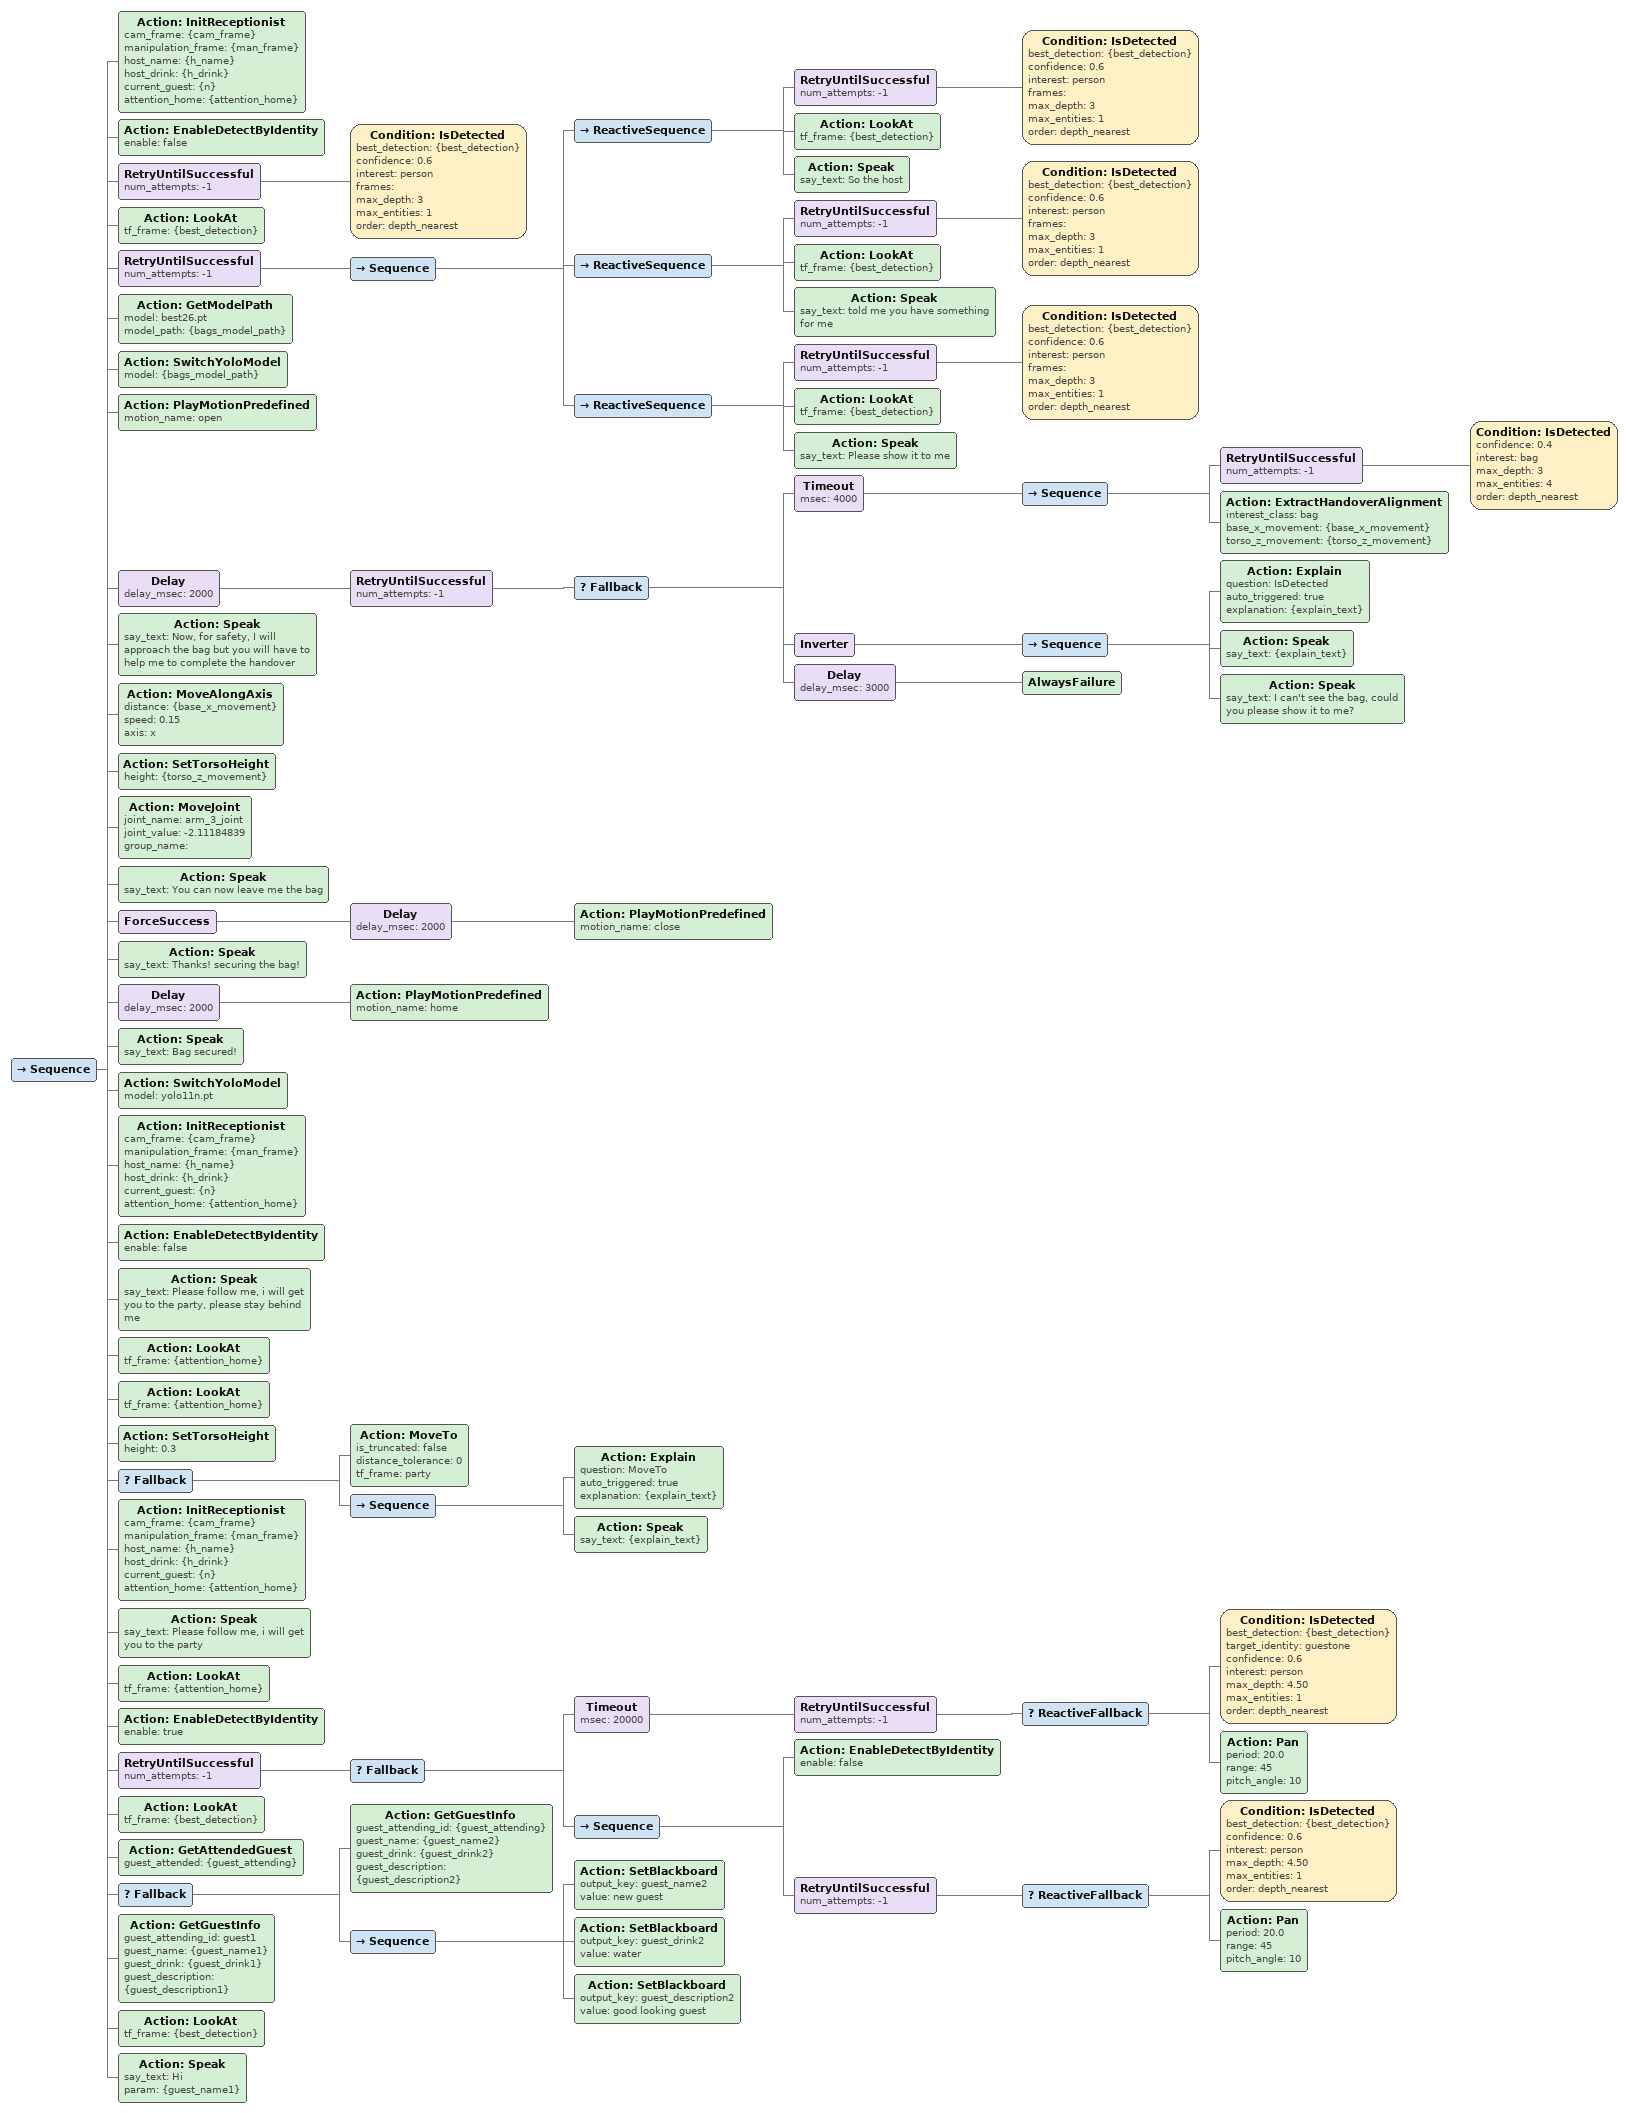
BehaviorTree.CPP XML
<Sequence>
    <!-- Ask second guest for bag -->
    <Action ID="InitReceptionist" cam_frame="{cam_frame}" manipulation_frame="{man_frame}" host_name="{h_name}" host_drink="{h_drink}" current_guest="{n}" attention_home="{attention_home}"/>
    <Action ID="EnableDetectByIdentity" enable="false"/>

    <RetryUntilSuccessful num_attempts="-1">
        <Condition ID="IsDetected" best_detection="{best_detection}" confidence="0.6" interest="person" frames="" max_depth="3" max_entities="1" order="depth_nearest"/>
    </RetryUntilSuccessful>
    <Action ID="LookAt" tf_frame="{best_detection}"/>
    <RetryUntilSuccessful num_attempts="-1">
        <Sequence>
            <ReactiveSequence>
                <RetryUntilSuccessful num_attempts="-1">
                    <Condition ID="IsDetected" best_detection="{best_detection}" confidence="0.6" interest="person" frames="" max_depth="3" max_entities="1" order="depth_nearest"/>
                </RetryUntilSuccessful>
                <Action ID="LookAt" tf_frame="{best_detection}"/>
                <Action ID="Speak" say_text="So the host"/>
            </ReactiveSequence>
            <ReactiveSequence>
                <RetryUntilSuccessful num_attempts="-1">
                    <Condition ID="IsDetected" best_detection="{best_detection}" confidence="0.6" interest="person" frames="" max_depth="3" max_entities="1" order="depth_nearest"/>
                </RetryUntilSuccessful>
                <Action ID="LookAt" tf_frame="{best_detection}"/>
                <Action ID="Speak" say_text="told me you have something for me"/>
            </ReactiveSequence>

            <ReactiveSequence>
                <RetryUntilSuccessful num_attempts="-1">
                    <Condition ID="IsDetected" best_detection="{best_detection}" confidence="0.6" interest="person" frames="" max_depth="3" max_entities="1" order="depth_nearest"/>
                </RetryUntilSuccessful>
                <Action ID="LookAt" tf_frame="{best_detection}"/>
                <Action ID="Speak" say_text="Please show it to me"/>
            </ReactiveSequence>
        </Sequence>
    </RetryUntilSuccessful>

    <Action ID="GetModelPath" model="best26.pt" model_path="{bags_model_path}"/>
    <Action ID="SwitchYoloModel" model="{bags_model_path}"/>  <!--if uncomment then change cup to bag in the IsDetected node -->
    <Action ID="PlayMotionPredefined" motion_name="open"/>

    <Delay delay_msec="2000">
        <RetryUntilSuccessful num_attempts="-1">
            <Fallback>
                <Timeout msec="4000">
                    <Sequence>
                        <RetryUntilSuccessful num_attempts="-1">
                            <Condition ID="IsDetected" confidence="0.4" interest="bag" max_depth="3" max_entities="4" order="depth_nearest"/>
                        </RetryUntilSuccessful>
                        <Action ID="ExtractHandoverAlignment" interest_class="bag" base_x_movement="{base_x_movement}" torso_z_movement="{torso_z_movement}"/>
                    </Sequence>
                </Timeout>
                <Inverter>
                    <Sequence>
                        <Action ID="Explain" question="IsDetected" auto_triggered="true" explanation="{explain_text}"/>
                        <Action ID="Speak" say_text="{explain_text}"/>
                        <Action ID="Speak" say_text="I can't see the bag, could you please show it to me?"/>
                    </Sequence>
                </Inverter>
                <Delay delay_msec="3000">
                    <AlwaysFailure/>
                </Delay>
            </Fallback>
        </RetryUntilSuccessful>
    </Delay>
    <Action ID="Speak" say_text="Now, for safety, I will approach the bag but you will have to help me to complete the handover"/>

    <Action ID="MoveAlongAxis" distance="{base_x_movement}" speed="0.15" axis="x"/>
    <Action ID="SetTorsoHeight" height="{torso_z_movement}"/>
    <Action ID="MoveJoint" joint_name="arm_3_joint" joint_value="-2.11184839" group_name=""/>
    <Action ID="Speak" say_text="You can now leave me the bag"/>
    <ForceSuccess>
        <Delay delay_msec="2000">
            <Action ID="PlayMotionPredefined" motion_name="close"/>
        </Delay>
    </ForceSuccess>
    <Action ID="Speak" say_text="Thanks! securing the bag!"/>
    <Delay delay_msec="2000">
        <Action ID="PlayMotionPredefined" motion_name="home"/>
    </Delay>
    <Action ID="Speak" say_text="Bag secured!"/>
    <Action ID="SwitchYoloModel" model="yolo11n.pt"/>  <!--if uncomment then change cup to bag in the IsDetected node -->

    <!-- CHECK THE JOINT VALUE -->
    <!-- Invite second guest to party -->
    <Action ID="InitReceptionist" cam_frame="{cam_frame}" manipulation_frame="{man_frame}" host_name="{h_name}" host_drink="{h_drink}" current_guest="{n}" attention_home="{attention_home}"/>
    <Action ID="EnableDetectByIdentity" enable="false"/>
    <Action ID="Speak" say_text="Please follow me, i will get you to the  party, please stay behind me"/>
    <Action ID="LookAt" tf_frame="{attention_home}"/>
    <Action ID="LookAt" tf_frame="{attention_home}"/>
    <Action ID="SetTorsoHeight" height="0.3"/>
    <Fallback>
        <Action ID="MoveTo" is_truncated="false" distance_tolerance="0" tf_frame="party"/>
        <Sequence>
            <Action ID="Explain" question="MoveTo" auto_triggered="true" explanation="{explain_text}"/>
            <Action ID="Speak" say_text="{explain_text}"/>
        </Sequence>
    </Fallback>
    <!-- Introduce second guest -->
    <Action ID="InitReceptionist" cam_frame="{cam_frame}" manipulation_frame="{man_frame}" host_name="{h_name}" host_drink="{h_drink}" current_guest="{n}" attention_home="{attention_home}"/>
    <Action ID="Speak" say_text="Please follow me, i will get you to the  party"/>
    <Action ID="LookAt" tf_frame="{attention_home}"/>
    <Action ID="EnableDetectByIdentity" enable="true"/>
    <RetryUntilSuccessful num_attempts="-1">
        <Fallback>
            <Timeout msec="20000">
                <RetryUntilSuccessful num_attempts="-1">
                    <ReactiveFallback>
                        <Condition ID="IsDetected" best_detection="{best_detection}" target_identity="guestone" confidence="0.6" interest="person" max_depth="4.50" max_entities="1" order="depth_nearest"/>
                        <Action ID="Pan" period="20.0" range="45" pitch_angle="10"/>
                    </ReactiveFallback>
                </RetryUntilSuccessful>
            </Timeout>
            <Sequence>
                <Action ID="EnableDetectByIdentity" enable="false"/>
                <RetryUntilSuccessful num_attempts="-1">
                    <ReactiveFallback>
                        <Condition ID="IsDetected" best_detection="{best_detection}" confidence="0.6" interest="person" max_depth="4.50" max_entities="1" order="depth_nearest"/>
                        <Action ID="Pan" period="20.0" range="45" pitch_angle="10"/>
                    </ReactiveFallback>
                </RetryUntilSuccessful>
            </Sequence>
        </Fallback>
    </RetryUntilSuccessful>
    <Action ID="LookAt" tf_frame="{best_detection}"/>
    <Action ID="GetAttendedGuest" guest_attended="{guest_attending}"/>
    <Fallback>
        <Action ID="GetGuestInfo" guest_attending_id="{guest_attending}" guest_name="{guest_name2}" guest_drink="{guest_drink2}" guest_description="{guest_description2}"/>
        <Sequence>
            <Action ID="SetBlackboard" output_key="guest_name2" value="new guest"/>
            <Action ID="SetBlackboard" output_key="guest_drink2" value="water"/>
            <Action ID="SetBlackboard" output_key="guest_description2" value="good looking guest"/>
        </Sequence>
    </Fallback>
    <Action ID="GetGuestInfo" guest_attending_id="guest1" guest_name="{guest_name1}" guest_drink="{guest_drink1}" guest_description="{guest_description1}"/>
    <Action ID="LookAt" tf_frame="{best_detection}"/>
    <Action ID="Speak" say_text="Hi" param="{guest_name1}"/>
</Sequence>
